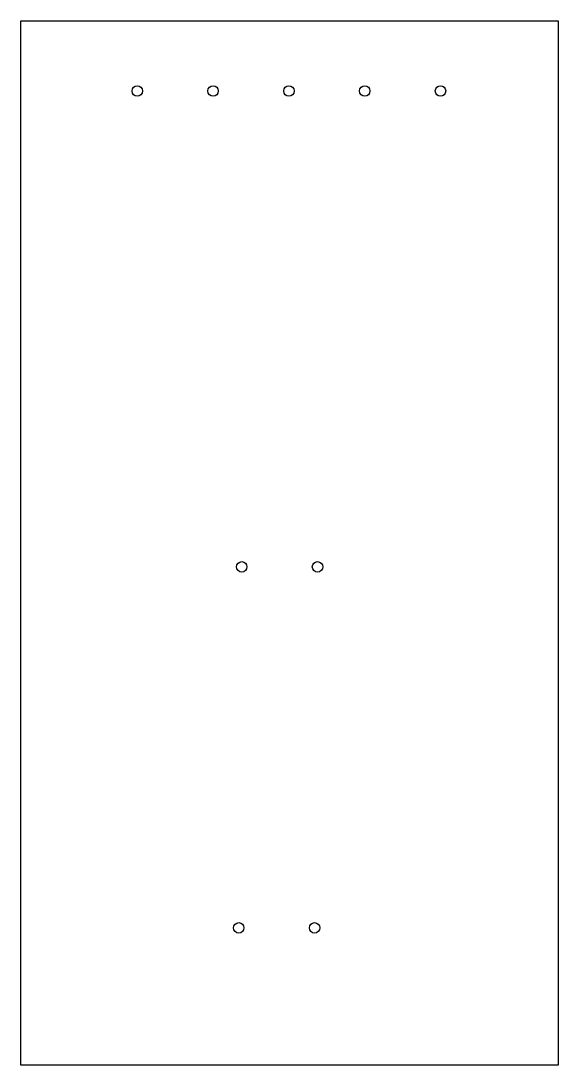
# Model space of a CAD drawing. Extents: x 132.5 to 150.5, y -108.4 to -73.5.
import ezdxf

# ---------------------------------------------------------------- set-up
doc = ezdxf.new("R2010")
doc.units = 0
doc.layers.add('BLACK', color=7, linetype='CONTINUOUS')

msp = doc.modelspace()

# ---------------------------------------------------------------- linework, layer by layer
at = {"layer": 'BLACK', "linetype": 'CONTINUOUS'}
for p, q in [((132.5, -73.45), (150.5, -73.45)), ((132.5, -108.45), (132.5, -73.45)), ((150.5, -73.45), (150.5, -108.45)), ((150.5, -108.45), (132.5, -108.45))]:
    msp.add_line(p, q, dxfattribs=at)
at = {"layer": 'BLACK'}
for centre in [(136.4, -75.8), (138.94, -75.8), (141.48, -75.8), (144.02, -75.8), (146.56, -75.8), (139.9, -91.75), (142.44, -91.75), (139.8, -103.85), (142.34, -103.85)]:
    msp.add_circle(centre, 0.175, dxfattribs=at)

doc.saveas('drawing.dxf')
